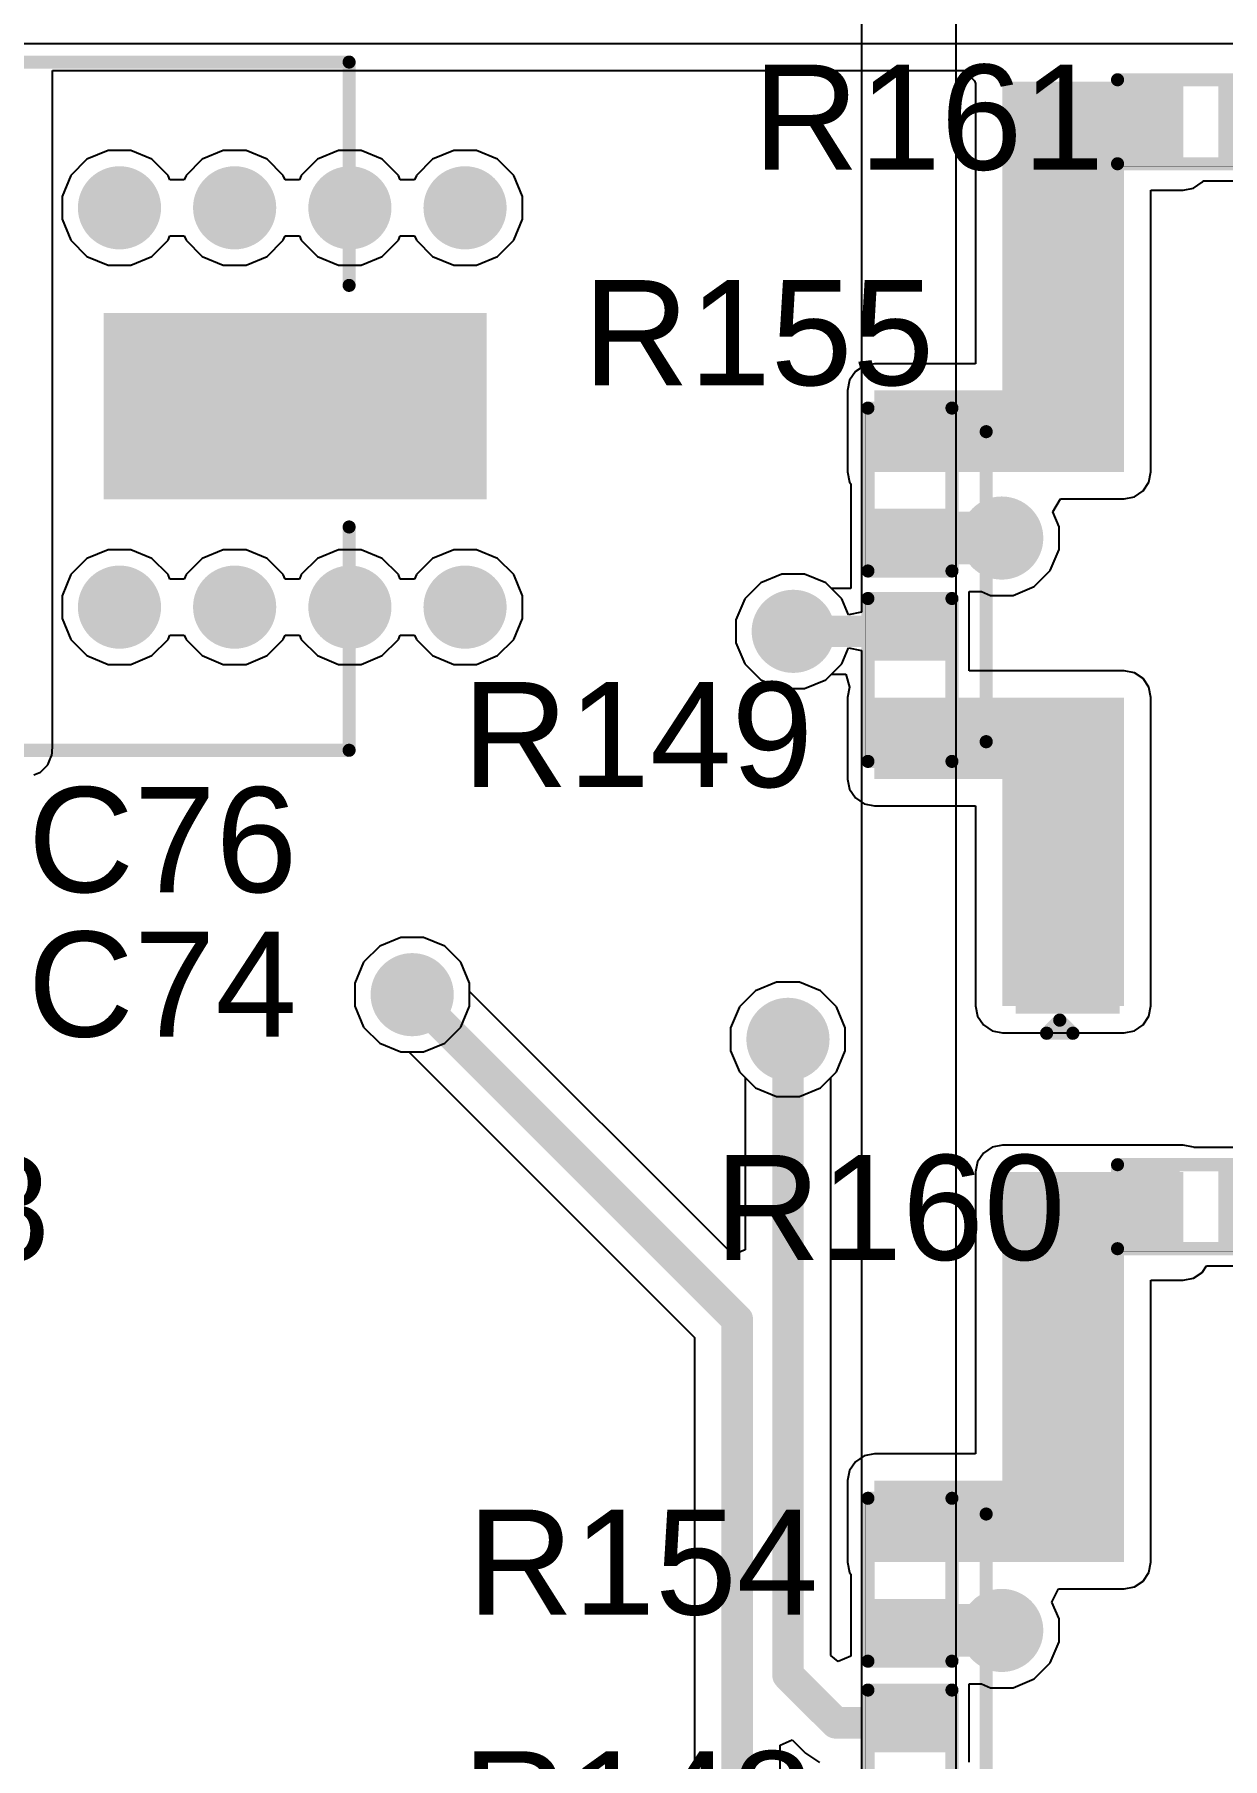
# Model space of a CAD drawing. Header units: millimetres. Extents: x 0 to 5423, y 0 to 5425.
# Drawn here: x 135.11 to 146.59, y 25.46 to 42.13 of the extents above; entities that cross this region are included whole.
import ezdxf

# ---------------------------------------------------------------- set-up
doc = ezdxf.new("R2010")
doc.units = ezdxf.units.MM
for name, color, linetype in [('BottomLayer', 5, 'Continuous'), ('BottomSolder', 6, 'Continuous'), ('TopLayer', 1, 'Continuous'), ('TopOverlay', 2, 'Continuous'), ('TopPaste', 8, 'Continuous'), ('TopSolder', 216, 'Continuous'), ('ViaHoleLayer', 16, 'Continuous')]:
    doc.layers.add(name, color=color, linetype=linetype)
doc.styles.add('Arial', font='', dxfattribs={"height": 0.2})
doc.styles.get('Arial').set_extended_font_data('Arial')

# ---------------------------------------------------------------- blocks, each defined once
blk = doc.blocks.new('SOP_4_2_54_98')
at = {"layer": 'TopLayer'}
for points in [[(-3.85, 1.67), (-2.4, 1.67), (-2.4, 0.87), (-3.85, 0.87)], [(2.4, 1.67), (3.85, 1.67), (3.85, 0.87), (2.4, 0.87)], [(-3.85, -0.87), (-2.4, -0.87), (-2.4, -1.67), (-3.85, -1.67)], [(2.4, -0.87), (3.85, -0.87), (3.85, -1.67), (2.4, -1.67)]]:
    blk.add_hatch(color=1, dxfattribs=at).paths.add_polyline_path(points)
at = {"layer": 'TopPaste'}
for points in [[(-3.85, 1.67), (-2.4, 1.67), (-2.4, 0.87), (-3.85, 0.87)], [(2.4, 1.67), (3.85, 1.67), (3.85, 0.87), (2.4, 0.87)], [(-3.85, -0.87), (-2.4, -0.87), (-2.4, -1.67), (-3.85, -1.67)], [(2.4, -0.87), (3.85, -0.87), (3.85, -1.67), (2.4, -1.67)]]:
    blk.add_hatch(color=8, dxfattribs=at).paths.add_polyline_path(points)
at = {"layer": 'TopSolder'}
for points in [[(-3.952, 1.772), (-2.298, 1.772), (-2.298, 0.768), (-3.952, 0.768)], [(2.298, 1.772), (3.952, 1.772), (3.952, 0.768), (2.298, 0.768)], [(-3.952, -0.768), (-2.298, -0.768), (-2.298, -1.772), (-3.952, -1.772)], [(2.298, -0.768), (3.952, -0.768), (3.952, -1.772), (2.298, -1.772)]]:
    blk.add_hatch(color=216, dxfattribs=at).paths.add_polyline_path(points)
at = {"layer": 'TopOverlay', "const_width": 0.127}
for points in [[(-1.321, 2.057), (1.676, 2.057)], [(-4.14, 1.473), (-4.14, 1.219)], [(-4.14, 1.473), (-4.013, 1.346)], [(-4.013, 1.346), (-4.14, 1.219)], [(-1.321, -2.057), (1.676, -2.057)]]:
    blk.add_lwpolyline(points, dxfattribs=at)
at = {"layer": 'TopOverlay', "const_width": 0.0635}
for points in [[(-1.353, 2.057, 1), (-1.289, 2.057, 1)], [(1.645, 2.057, 1), (1.708, 2.057, 1)], [(-4.172, 1.473, 1), (-4.108, 1.473, 1)], [(-4.172, 1.473, 1), (-4.108, 1.473, 1)], [(-4.045, 1.346, 1), (-3.981, 1.346, 1)], [(-4.045, 1.346, 1), (-3.981, 1.346, 1)], [(-4.172, 1.219, 1), (-4.108, 1.219, 1)], [(-4.172, 1.219, 1), (-4.108, 1.219, 1)], [(-1.353, -2.057, 1), (-1.289, -2.057, 1)], [(1.645, -2.057, 1), (1.708, -2.057, 1)]]:
    blk.add_lwpolyline(points, format="xyb", close=True, dxfattribs=at)
blk = doc.blocks.new('SOP_4_2_54_99')
at = {"layer": 'TopLayer'}
for points in [[(-3.85, 1.67), (-2.4, 1.67), (-2.4, 0.87), (-3.85, 0.87)], [(2.4, 1.67), (3.85, 1.67), (3.85, 0.87), (2.4, 0.87)], [(-3.85, -0.87), (-2.4, -0.87), (-2.4, -1.67), (-3.85, -1.67)], [(2.4, -0.87), (3.85, -0.87), (3.85, -1.67), (2.4, -1.67)]]:
    blk.add_hatch(color=1, dxfattribs=at).paths.add_polyline_path(points)
at = {"layer": 'TopPaste'}
for points in [[(-3.85, 1.67), (-2.4, 1.67), (-2.4, 0.87), (-3.85, 0.87)], [(2.4, 1.67), (3.85, 1.67), (3.85, 0.87), (2.4, 0.87)], [(-3.85, -0.87), (-2.4, -0.87), (-2.4, -1.67), (-3.85, -1.67)], [(2.4, -0.87), (3.85, -0.87), (3.85, -1.67), (2.4, -1.67)]]:
    blk.add_hatch(color=8, dxfattribs=at).paths.add_polyline_path(points)
at = {"layer": 'TopSolder'}
for points in [[(-3.952, 1.772), (-2.298, 1.772), (-2.298, 0.768), (-3.952, 0.768)], [(2.298, 1.772), (3.952, 1.772), (3.952, 0.768), (2.298, 0.768)], [(-3.952, -0.768), (-2.298, -0.768), (-2.298, -1.772), (-3.952, -1.772)], [(2.298, -0.768), (3.952, -0.768), (3.952, -1.772), (2.298, -1.772)]]:
    blk.add_hatch(color=216, dxfattribs=at).paths.add_polyline_path(points)
at = {"layer": 'TopOverlay', "const_width": 0.127}
for points in [[(-1.321, 2.057), (1.676, 2.057)], [(-4.14, 1.473), (-4.14, 1.219)], [(-4.14, 1.473), (-4.013, 1.346)], [(-4.013, 1.346), (-4.14, 1.219)], [(-1.321, -2.057), (1.676, -2.057)]]:
    blk.add_lwpolyline(points, dxfattribs=at)
at = {"layer": 'TopOverlay', "const_width": 0.0635}
for points in [[(-1.353, 2.057, 1), (-1.289, 2.057, 1)], [(1.645, 2.057, 1), (1.708, 2.057, 1)], [(-4.172, 1.473, 1), (-4.108, 1.473, 1)], [(-4.172, 1.473, 1), (-4.108, 1.473, 1)], [(-4.045, 1.346, 1), (-3.981, 1.346, 1)], [(-4.045, 1.346, 1), (-3.981, 1.346, 1)], [(-4.172, 1.219, 1), (-4.108, 1.219, 1)], [(-4.172, 1.219, 1), (-4.108, 1.219, 1)], [(-1.353, -2.057, 1), (-1.289, -2.057, 1)], [(1.645, -2.057, 1), (1.708, -2.057, 1)]]:
    blk.add_lwpolyline(points, format="xyb", close=True, dxfattribs=at)
blk = doc.blocks.new('R___0402_143')
at = {"layer": 'TopLayer'}
for points in [[(-0.699, -0.318), (-0.699, 0.318), (-0.241, 0.318), (-0.241, -0.318)], [(0.241, -0.318), (0.241, 0.318), (0.699, 0.318), (0.699, -0.318)]]:
    blk.add_hatch(color=1, dxfattribs=at).paths.add_polyline_path(points)
at = {"layer": 'TopPaste'}
for points in [[(-0.699, -0.318), (-0.699, 0.318), (-0.241, 0.318), (-0.241, -0.318)], [(0.241, -0.318), (0.241, 0.318), (0.699, 0.318), (0.699, -0.318)]]:
    blk.add_hatch(color=8, dxfattribs=at).paths.add_polyline_path(points)
at = {"layer": 'TopSolder'}
for points in [[(-0.754, -0.373), (-0.754, 0.373), (-0.186, 0.373), (-0.186, -0.373)], [(0.186, -0.373), (0.186, 0.373), (0.754, 0.373), (0.754, -0.373)]]:
    blk.add_hatch(color=216, dxfattribs=at).paths.add_polyline_path(points)
at = {"layer": 'TopOverlay'}
for points, const_width in [([(-0.787, -0.406), (-0.787, 0.406)], 0.127), ([(-0.787, 0.406), (0.787, 0.406)], 0.127), ([(0.787, -0.406), (0.787, 0.406)], 0.127), ([(-0.787, -0.406), (0.787, -0.406)], 0.127), ([(-0.813, -0.432), (0.813, -0.432)], 0.00323)]:
    blk.add_lwpolyline(points, dxfattribs=dict(at, const_width=const_width))
for points, const_width in [([(-0.819, 0.406, 1), (-0.756, 0.406, 1)], 0.0635), ([(-0.819, 0.406, 1), (-0.756, 0.406, 1)], 0.0635), ([(0.756, 0.406, 1), (0.819, 0.406, 1)], 0.0635), ([(0.756, 0.406, 1), (0.819, 0.406, 1)], 0.0635), ([(-0.819, -0.406, 1), (-0.756, -0.406, 1)], 0.0635), ([(-0.819, -0.406, 1), (-0.756, -0.406, 1)], 0.0635), ([(-0.814, -0.432, 1), (-0.812, -0.432, 1)], 0.00161), ([(0.756, -0.406, 1), (0.819, -0.406, 1)], 0.0635), ([(0.756, -0.406, 1), (0.819, -0.406, 1)], 0.0635), ([(0.812, -0.432, 1), (0.814, -0.432, 1)], 0.00161)]:
    blk.add_lwpolyline(points, format="xyb", close=True, dxfattribs=dict(at, const_width=const_width))
blk = doc.blocks.new('R___0402_144')
at = {"layer": 'TopLayer'}
for points in [[(-0.699, -0.318), (-0.699, 0.318), (-0.241, 0.318), (-0.241, -0.318)], [(0.241, -0.318), (0.241, 0.318), (0.699, 0.318), (0.699, -0.318)]]:
    blk.add_hatch(color=1, dxfattribs=at).paths.add_polyline_path(points)
at = {"layer": 'TopPaste'}
for points in [[(-0.699, -0.318), (-0.699, 0.318), (-0.241, 0.318), (-0.241, -0.318)], [(0.241, -0.318), (0.241, 0.318), (0.699, 0.318), (0.699, -0.318)]]:
    blk.add_hatch(color=8, dxfattribs=at).paths.add_polyline_path(points)
at = {"layer": 'TopSolder'}
for points in [[(-0.754, -0.373), (-0.754, 0.373), (-0.186, 0.373), (-0.186, -0.373)], [(0.186, -0.373), (0.186, 0.373), (0.754, 0.373), (0.754, -0.373)]]:
    blk.add_hatch(color=216, dxfattribs=at).paths.add_polyline_path(points)
at = {"layer": 'TopOverlay'}
for points, const_width in [([(-0.787, -0.406), (-0.787, 0.406)], 0.127), ([(-0.787, 0.406), (0.787, 0.406)], 0.127), ([(0.787, -0.406), (0.787, 0.406)], 0.127), ([(-0.787, -0.406), (0.787, -0.406)], 0.127), ([(-0.813, -0.432), (0.813, -0.432)], 0.00323)]:
    blk.add_lwpolyline(points, dxfattribs=dict(at, const_width=const_width))
for points, const_width in [([(-0.819, 0.406, 1), (-0.756, 0.406, 1)], 0.0635), ([(-0.819, 0.406, 1), (-0.756, 0.406, 1)], 0.0635), ([(0.756, 0.406, 1), (0.819, 0.406, 1)], 0.0635), ([(0.756, 0.406, 1), (0.819, 0.406, 1)], 0.0635), ([(-0.819, -0.406, 1), (-0.756, -0.406, 1)], 0.0635), ([(-0.819, -0.406, 1), (-0.756, -0.406, 1)], 0.0635), ([(-0.814, -0.432, 1), (-0.812, -0.432, 1)], 0.00161), ([(0.756, -0.406, 1), (0.819, -0.406, 1)], 0.0635), ([(0.756, -0.406, 1), (0.819, -0.406, 1)], 0.0635), ([(0.812, -0.432, 1), (0.814, -0.432, 1)], 0.00161)]:
    blk.add_lwpolyline(points, format="xyb", close=True, dxfattribs=dict(at, const_width=const_width))
blk = doc.blocks.new('R___0402_149')
at = {"layer": 'TopLayer'}
for points in [[(-0.699, -0.318), (-0.699, 0.317), (-0.241, 0.317), (-0.241, -0.318)], [(0.241, -0.318), (0.241, 0.317), (0.699, 0.317), (0.699, -0.318)]]:
    blk.add_hatch(color=1, dxfattribs=at).paths.add_polyline_path(points)
at = {"layer": 'TopPaste'}
for points in [[(-0.699, -0.318), (-0.699, 0.317), (-0.241, 0.317), (-0.241, -0.318)], [(0.241, -0.318), (0.241, 0.317), (0.699, 0.317), (0.699, -0.318)]]:
    blk.add_hatch(color=8, dxfattribs=at).paths.add_polyline_path(points)
at = {"layer": 'TopSolder'}
for points in [[(-0.754, -0.373), (-0.754, 0.373), (-0.186, 0.373), (-0.186, -0.373)], [(0.186, -0.373), (0.186, 0.373), (0.754, 0.373), (0.754, -0.373)]]:
    blk.add_hatch(color=216, dxfattribs=at).paths.add_polyline_path(points)
at = {"layer": 'TopOverlay'}
for points, const_width in [([(-0.787, -0.406), (-0.787, 0.406)], 0.127), ([(0.787, 0.406), (-0.787, 0.406)], 0.127), ([(0.787, -0.406), (0.787, 0.406)], 0.127), ([(0.787, -0.406), (-0.787, -0.406)], 0.127), ([(0.813, -0.432), (-0.813, -0.432)], 0.00323)]:
    blk.add_lwpolyline(points, dxfattribs=dict(at, const_width=const_width))
for points, const_width in [([(-0.819, 0.406, 1), (-0.756, 0.406, 1)], 0.0635), ([(-0.819, 0.406, 1), (-0.756, 0.406, 1)], 0.0635), ([(0.756, 0.406, 1), (0.819, 0.406, 1)], 0.0635), ([(0.756, 0.406, 1), (0.819, 0.406, 1)], 0.0635), ([(-0.819, -0.406, 1), (-0.756, -0.406, 1)], 0.0635), ([(-0.819, -0.406, 1), (-0.756, -0.406, 1)], 0.0635), ([(-0.814, -0.432, 1), (-0.812, -0.432, 1)], 0.00161), ([(0.756, -0.406, 1), (0.819, -0.406, 1)], 0.0635), ([(0.756, -0.406, 1), (0.819, -0.406, 1)], 0.0635), ([(0.812, -0.432, 1), (0.814, -0.432, 1)], 0.00161)]:
    blk.add_lwpolyline(points, format="xyb", close=True, dxfattribs=dict(at, const_width=const_width))
blk = doc.blocks.new('R___0402_150')
at = {"layer": 'TopLayer'}
for points in [[(-0.699, -0.318), (-0.699, 0.317), (-0.241, 0.317), (-0.241, -0.318)], [(0.241, -0.318), (0.241, 0.317), (0.699, 0.317), (0.699, -0.318)]]:
    blk.add_hatch(color=1, dxfattribs=at).paths.add_polyline_path(points)
at = {"layer": 'TopPaste'}
for points in [[(-0.699, -0.318), (-0.699, 0.317), (-0.241, 0.317), (-0.241, -0.318)], [(0.241, -0.318), (0.241, 0.317), (0.699, 0.317), (0.699, -0.318)]]:
    blk.add_hatch(color=8, dxfattribs=at).paths.add_polyline_path(points)
at = {"layer": 'TopSolder'}
for points in [[(-0.754, -0.373), (-0.754, 0.373), (-0.186, 0.373), (-0.186, -0.373)], [(0.186, -0.373), (0.186, 0.373), (0.754, 0.373), (0.754, -0.373)]]:
    blk.add_hatch(color=216, dxfattribs=at).paths.add_polyline_path(points)
at = {"layer": 'TopOverlay'}
for points, const_width in [([(-0.787, -0.406), (-0.787, 0.406)], 0.127), ([(0.787, 0.406), (-0.787, 0.406)], 0.127), ([(0.787, -0.406), (0.787, 0.406)], 0.127), ([(0.787, -0.406), (-0.787, -0.406)], 0.127), ([(0.813, -0.432), (-0.813, -0.432)], 0.00323)]:
    blk.add_lwpolyline(points, dxfattribs=dict(at, const_width=const_width))
for points, const_width in [([(-0.819, 0.406, 1), (-0.756, 0.406, 1)], 0.0635), ([(-0.819, 0.406, 1), (-0.756, 0.406, 1)], 0.0635), ([(0.756, 0.406, 1), (0.819, 0.406, 1)], 0.0635), ([(0.756, 0.406, 1), (0.819, 0.406, 1)], 0.0635), ([(-0.819, -0.406, 1), (-0.756, -0.406, 1)], 0.0635), ([(-0.819, -0.406, 1), (-0.756, -0.406, 1)], 0.0635), ([(-0.814, -0.432, 1), (-0.812, -0.432, 1)], 0.00161), ([(0.756, -0.406, 1), (0.819, -0.406, 1)], 0.0635), ([(0.756, -0.406, 1), (0.819, -0.406, 1)], 0.0635), ([(0.812, -0.432, 1), (0.814, -0.432, 1)], 0.00161)]:
    blk.add_lwpolyline(points, format="xyb", close=True, dxfattribs=dict(at, const_width=const_width))
blk = doc.blocks.new('R___0402_155')
at = {"layer": 'TopLayer'}
for points in [[(-0.699, -0.318), (-0.699, 0.317), (-0.241, 0.317), (-0.241, -0.318)], [(0.241, -0.318), (0.241, 0.317), (0.699, 0.317), (0.699, -0.318)]]:
    blk.add_hatch(color=1, dxfattribs=at).paths.add_polyline_path(points)
at = {"layer": 'TopPaste'}
for points in [[(-0.699, -0.318), (-0.699, 0.317), (-0.241, 0.317), (-0.241, -0.318)], [(0.241, -0.318), (0.241, 0.317), (0.699, 0.317), (0.699, -0.318)]]:
    blk.add_hatch(color=8, dxfattribs=at).paths.add_polyline_path(points)
at = {"layer": 'TopSolder'}
for points in [[(-0.754, -0.373), (-0.754, 0.373), (-0.186, 0.373), (-0.186, -0.373)], [(0.186, -0.373), (0.186, 0.373), (0.754, 0.373), (0.754, -0.373)]]:
    blk.add_hatch(color=216, dxfattribs=at).paths.add_polyline_path(points)
at = {"layer": 'TopOverlay'}
for points, const_width in [([(-0.787, -0.406), (-0.787, 0.406)], 0.127), ([(0.787, 0.406), (-0.787, 0.406)], 0.127), ([(0.787, -0.406), (0.787, 0.406)], 0.127), ([(0.787, -0.406), (-0.787, -0.406)], 0.127), ([(0.813, -0.432), (-0.813, -0.432)], 0.00323)]:
    blk.add_lwpolyline(points, dxfattribs=dict(at, const_width=const_width))
for points, const_width in [([(-0.819, 0.406, 1), (-0.756, 0.406, 1)], 0.0635), ([(-0.819, 0.406, 1), (-0.756, 0.406, 1)], 0.0635), ([(0.756, 0.406, 1), (0.819, 0.406, 1)], 0.0635), ([(0.756, 0.406, 1), (0.819, 0.406, 1)], 0.0635), ([(-0.819, -0.406, 1), (-0.756, -0.406, 1)], 0.0635), ([(-0.819, -0.406, 1), (-0.756, -0.406, 1)], 0.0635), ([(-0.814, -0.432, 1), (-0.812, -0.432, 1)], 0.00161), ([(0.756, -0.406, 1), (0.819, -0.406, 1)], 0.0635), ([(0.756, -0.406, 1), (0.819, -0.406, 1)], 0.0635), ([(0.812, -0.432, 1), (0.814, -0.432, 1)], 0.00161)]:
    blk.add_lwpolyline(points, format="xyb", close=True, dxfattribs=dict(at, const_width=const_width))
blk = doc.blocks.new('R___0402_156')
at = {"layer": 'TopLayer'}
for points in [[(-0.699, -0.318), (-0.699, 0.317), (-0.241, 0.317), (-0.241, -0.318)], [(0.241, -0.318), (0.241, 0.317), (0.699, 0.317), (0.699, -0.318)]]:
    blk.add_hatch(color=1, dxfattribs=at).paths.add_polyline_path(points)
at = {"layer": 'TopPaste'}
for points in [[(-0.699, -0.318), (-0.699, 0.317), (-0.241, 0.317), (-0.241, -0.318)], [(0.241, -0.318), (0.241, 0.317), (0.699, 0.317), (0.699, -0.318)]]:
    blk.add_hatch(color=8, dxfattribs=at).paths.add_polyline_path(points)
at = {"layer": 'TopSolder'}
for points in [[(-0.754, -0.373), (-0.754, 0.373), (-0.186, 0.373), (-0.186, -0.373)], [(0.186, -0.373), (0.186, 0.373), (0.754, 0.373), (0.754, -0.373)]]:
    blk.add_hatch(color=216, dxfattribs=at).paths.add_polyline_path(points)
at = {"layer": 'TopOverlay'}
for points, const_width in [([(-0.787, -0.406), (-0.787, 0.406)], 0.127), ([(0.787, 0.406), (-0.787, 0.406)], 0.127), ([(0.787, -0.406), (0.787, 0.406)], 0.127), ([(0.787, -0.406), (-0.787, -0.406)], 0.127), ([(0.813, -0.432), (-0.813, -0.432)], 0.00323)]:
    blk.add_lwpolyline(points, dxfattribs=dict(at, const_width=const_width))
for points, const_width in [([(-0.819, 0.406, 1), (-0.756, 0.406, 1)], 0.0635), ([(-0.819, 0.406, 1), (-0.756, 0.406, 1)], 0.0635), ([(0.756, 0.406, 1), (0.819, 0.406, 1)], 0.0635), ([(0.756, 0.406, 1), (0.819, 0.406, 1)], 0.0635), ([(-0.819, -0.406, 1), (-0.756, -0.406, 1)], 0.0635), ([(-0.819, -0.406, 1), (-0.756, -0.406, 1)], 0.0635), ([(-0.814, -0.432, 1), (-0.812, -0.432, 1)], 0.00161), ([(0.756, -0.406, 1), (0.819, -0.406, 1)], 0.0635), ([(0.756, -0.406, 1), (0.819, -0.406, 1)], 0.0635), ([(0.812, -0.432, 1), (0.814, -0.432, 1)], 0.00161)]:
    blk.add_lwpolyline(points, format="xyb", close=True, dxfattribs=dict(at, const_width=const_width))
blk = doc.blocks.new('RVT1H101M0607_354')
at = {"layer": 'TopLayer'}
for points in [[(-4.55, 0.8), (-1.05, 0.8), (-1.05, -0.8), (-4.55, -0.8)], [(1.05, 0.8), (4.55, 0.8), (4.55, -0.8), (1.05, -0.8)]]:
    blk.add_hatch(color=1, dxfattribs=at).paths.add_polyline_path(points)
at = {"layer": 'TopPaste'}
for points in [[(-4.55, 0.8), (-1.05, 0.8), (-1.05, -0.8), (-4.55, -0.8)], [(1.05, 0.8), (4.55, 0.8), (4.55, -0.8), (1.05, -0.8)]]:
    blk.add_hatch(color=8, dxfattribs=at).paths.add_polyline_path(points)
at = {"layer": 'TopSolder'}
for points in [[(-4.652, 0.902), (-0.948, 0.902), (-0.948, -0.902), (-4.652, -0.902)], [(0.948, 0.902), (4.652, 0.902), (4.652, -0.902), (0.948, -0.902)]]:
    blk.add_hatch(color=216, dxfattribs=at).paths.add_polyline_path(points)
at = {"layer": 'TopOverlay', "const_width": 0.127}
for points in [[(-3.333, 1.829), (-1.835, 3.327)], [(-1.835, 3.327), (3.321, 3.327)], [(3.321, 1.168), (3.321, 3.327)], [(-3.333, 1.321), (-3.333, 1.829)], [(-3.918, 1.016), (-3.918, 1.727)], [(-4.273, 1.372), (-3.562, 1.372)], [(3.321, -3.327), (3.321, -1.168)], [(-3.333, -1.829), (-3.333, -1.321)], [(-3.333, -1.829), (-1.835, -3.327)], [(-1.835, -3.327), (3.321, -3.327)]]:
    blk.add_lwpolyline(points, dxfattribs=at)
at = {"layer": 'TopOverlay', "const_width": 0.0635}
for points in [[(-1.867, 3.327, 1), (-1.803, 3.327, 1)], [(-1.867, 3.327, 1), (-1.803, 3.327, 1)], [(3.29, 3.327, 1), (3.353, 3.327, 1)], [(3.29, 3.327, 1), (3.353, 3.327, 1)], [(-3.365, 1.829, 1), (-3.302, 1.829, 1)], [(-3.365, 1.829, 1), (-3.302, 1.829, 1)], [(-3.949, 1.727, 1), (-3.886, 1.727, 1)], [(-4.305, 1.372, 1), (-4.241, 1.372, 1)], [(-3.594, 1.372, 1), (-3.53, 1.372, 1)], [(-3.365, 1.321, 1), (-3.302, 1.321, 1)], [(3.29, 1.168, 1), (3.353, 1.168, 1)], [(-3.949, 1.016, 1), (-3.886, 1.016, 1)], [(3.29, -1.168, 1), (3.353, -1.168, 1)], [(-3.365, -1.321, 1), (-3.302, -1.321, 1)], [(-3.365, -1.829, 1), (-3.302, -1.829, 1)], [(-3.365, -1.829, 1), (-3.302, -1.829, 1)], [(-1.867, -3.327, 1), (-1.803, -3.327, 1)], [(-1.867, -3.327, 1), (-1.803, -3.327, 1)], [(3.29, -3.327, 1), (3.353, -3.327, 1)], [(3.29, -3.327, 1), (3.353, -3.327, 1)]]:
    blk.add_lwpolyline(points, format="xyb", close=True, dxfattribs=at)

msp = doc.modelspace()

# ---------------------------------------------------------------- hatches: boundary and pattern name
at = {"layer": 'BottomLayer'}
h = msp.add_hatch(color=5, dxfattribs=at)
edge = h.paths.add_edge_path()
edge.add_arc((135.931, 40.45), 0.3, 0, 360)
h = msp.add_hatch(color=5, dxfattribs=at)
edge = h.paths.add_edge_path()
edge.add_arc((137.044, 40.45), 0.3, 0, 360)
h = msp.add_hatch(color=5, dxfattribs=at)
edge = h.paths.add_edge_path()
edge.add_arc((138.158, 40.45), 0.3, 0, 360)
h = msp.add_hatch(color=5, dxfattribs=at)
edge = h.paths.add_edge_path()
edge.add_arc((139.271, 40.45), 0.3, 0, 360)
h = msp.add_hatch(color=5, dxfattribs=at)
edge = h.paths.add_edge_path()
edge.add_arc((144.458, 37.257), 0.3, 0, 360)
h = msp.add_hatch(color=5, dxfattribs=at)
edge = h.paths.add_edge_path()
edge.add_arc((135.931, 36.589), 0.3, 0, 360)
h = msp.add_hatch(color=5, dxfattribs=at)
edge = h.paths.add_edge_path()
edge.add_arc((137.044, 36.589), 0.3, 0, 360)
h = msp.add_hatch(color=5, dxfattribs=at)
edge = h.paths.add_edge_path()
edge.add_arc((138.158, 36.589), 0.3, 0, 360)
h = msp.add_hatch(color=5, dxfattribs=at)
edge = h.paths.add_edge_path()
edge.add_arc((139.271, 36.589), 0.3, 0, 360)
h = msp.add_hatch(color=5, dxfattribs=at)
edge = h.paths.add_edge_path()
edge.add_arc((142.443, 36.355), 0.3, 0, 360)
h = msp.add_hatch(color=5, dxfattribs=at)
edge = h.paths.add_edge_path()
edge.add_arc((138.76, 32.842), 0.3, 0, 360)
h = msp.add_hatch(color=5, dxfattribs=at)
edge = h.paths.add_edge_path()
edge.add_arc((142.392, 32.41), 0.3, 0, 360)
h = msp.add_hatch(color=5, dxfattribs=at)
edge = h.paths.add_edge_path()
edge.add_arc((144.458, 26.695), 0.3, 0, 360)
at = {"layer": 'BottomSolder'}
h = msp.add_hatch(color=6, dxfattribs=at)
edge = h.paths.add_edge_path()
edge.add_arc((135.931, 40.45), 0.402, 0, 360)
h = msp.add_hatch(color=6, dxfattribs=at)
edge = h.paths.add_edge_path()
edge.add_arc((137.044, 40.45), 0.402, 0, 360)
h = msp.add_hatch(color=6, dxfattribs=at)
edge = h.paths.add_edge_path()
edge.add_arc((138.158, 40.45), 0.402, 0, 360)
h = msp.add_hatch(color=6, dxfattribs=at)
edge = h.paths.add_edge_path()
edge.add_arc((139.271, 40.45), 0.402, 0, 360)
h = msp.add_hatch(color=6, dxfattribs=at)
edge = h.paths.add_edge_path()
edge.add_arc((144.458, 37.257), 0.402, 0, 360)
h = msp.add_hatch(color=6, dxfattribs=at)
edge = h.paths.add_edge_path()
edge.add_arc((135.931, 36.589), 0.402, 0, 360)
h = msp.add_hatch(color=6, dxfattribs=at)
edge = h.paths.add_edge_path()
edge.add_arc((137.044, 36.589), 0.402, 0, 360)
h = msp.add_hatch(color=6, dxfattribs=at)
edge = h.paths.add_edge_path()
edge.add_arc((138.158, 36.589), 0.402, 0, 360)
h = msp.add_hatch(color=6, dxfattribs=at)
edge = h.paths.add_edge_path()
edge.add_arc((139.271, 36.589), 0.402, 0, 360)
h = msp.add_hatch(color=6, dxfattribs=at)
edge = h.paths.add_edge_path()
edge.add_arc((142.443, 36.355), 0.402, 0, 360)
h = msp.add_hatch(color=6, dxfattribs=at)
edge = h.paths.add_edge_path()
edge.add_arc((138.76, 32.842), 0.402, 0, 360)
h = msp.add_hatch(color=6, dxfattribs=at)
edge = h.paths.add_edge_path()
edge.add_arc((142.392, 32.41), 0.402, 0, 360)
h = msp.add_hatch(color=6, dxfattribs=at)
edge = h.paths.add_edge_path()
edge.add_arc((144.458, 26.695), 0.402, 0, 360)
at = {"layer": 'TopLayer'}
for points in [[(144.464, 41.669), (144.464, 37.896), (145.641, 37.896), (145.641, 41.669)], [(144.464, 40.88), (146.212, 40.88), (146.212, 41.669), (144.464, 41.669)], [(145.61, 38.684), (143.228, 38.684), (143.228, 37.896), (145.61, 37.896)], [(145.61, 35.715), (143.228, 35.715), (143.228, 34.927), (145.61, 34.927)], [(145.641, 32.733), (145.641, 35.715), (144.464, 35.715), (144.464, 32.733)], [(144.464, 31.128), (144.464, 27.355), (145.641, 27.355), (145.641, 31.128)], [(144.464, 30.339), (146.212, 30.339), (146.212, 31.128), (144.464, 31.128)], [(145.61, 28.143), (143.228, 28.143), (143.228, 27.355), (145.61, 27.355)]]:
    msp.add_hatch(color=1, dxfattribs=at).paths.add_polyline_path(points)
h = msp.add_hatch(color=1, dxfattribs=at)
edge = h.paths.add_edge_path()
edge.add_arc((135.931, 40.45), 0.3, 0, 360)
h = msp.add_hatch(color=1, dxfattribs=at)
edge = h.paths.add_edge_path()
edge.add_arc((137.044, 40.45), 0.3, 0, 360)
h = msp.add_hatch(color=1, dxfattribs=at)
edge = h.paths.add_edge_path()
edge.add_arc((138.158, 40.45), 0.3, 0, 360)
h = msp.add_hatch(color=1, dxfattribs=at)
edge = h.paths.add_edge_path()
edge.add_arc((139.271, 40.45), 0.3, 0, 360)
h = msp.add_hatch(color=1, dxfattribs=at)
edge = h.paths.add_edge_path()
edge.add_arc((144.458, 37.257), 0.3, 0, 360)
h = msp.add_hatch(color=1, dxfattribs=at)
edge = h.paths.add_edge_path()
edge.add_arc((135.931, 36.589), 0.3, 0, 360)
h = msp.add_hatch(color=1, dxfattribs=at)
edge = h.paths.add_edge_path()
edge.add_arc((137.044, 36.589), 0.3, 0, 360)
h = msp.add_hatch(color=1, dxfattribs=at)
edge = h.paths.add_edge_path()
edge.add_arc((138.158, 36.589), 0.3, 0, 360)
h = msp.add_hatch(color=1, dxfattribs=at)
edge = h.paths.add_edge_path()
edge.add_arc((139.271, 36.589), 0.3, 0, 360)
h = msp.add_hatch(color=1, dxfattribs=at)
edge = h.paths.add_edge_path()
edge.add_arc((142.443, 36.355), 0.3, 0, 360)
h = msp.add_hatch(color=1, dxfattribs=at)
edge = h.paths.add_edge_path()
edge.add_arc((138.76, 32.842), 0.3, 0, 360)
h = msp.add_hatch(color=1, dxfattribs=at)
edge = h.paths.add_edge_path()
edge.add_arc((142.392, 32.41), 0.3, 0, 360)
h = msp.add_hatch(color=1, dxfattribs=at)
edge = h.paths.add_edge_path()
edge.add_arc((144.458, 26.695), 0.3, 0, 360)
at = {"layer": 'TopSolder'}
h = msp.add_hatch(color=216, dxfattribs=at)
edge = h.paths.add_edge_path()
edge.add_arc((135.931, 40.45), 0.402, 0, 360)
h = msp.add_hatch(color=216, dxfattribs=at)
edge = h.paths.add_edge_path()
edge.add_arc((137.044, 40.45), 0.402, 0, 360)
h = msp.add_hatch(color=216, dxfattribs=at)
edge = h.paths.add_edge_path()
edge.add_arc((138.158, 40.45), 0.402, 0, 360)
h = msp.add_hatch(color=216, dxfattribs=at)
edge = h.paths.add_edge_path()
edge.add_arc((139.271, 40.45), 0.402, 0, 360)
h = msp.add_hatch(color=216, dxfattribs=at)
edge = h.paths.add_edge_path()
edge.add_arc((144.458, 37.257), 0.402, 0, 360)
h = msp.add_hatch(color=216, dxfattribs=at)
edge = h.paths.add_edge_path()
edge.add_arc((135.931, 36.589), 0.402, 0, 360)
h = msp.add_hatch(color=216, dxfattribs=at)
edge = h.paths.add_edge_path()
edge.add_arc((137.044, 36.589), 0.402, 0, 360)
h = msp.add_hatch(color=216, dxfattribs=at)
edge = h.paths.add_edge_path()
edge.add_arc((138.158, 36.589), 0.402, 0, 360)
h = msp.add_hatch(color=216, dxfattribs=at)
edge = h.paths.add_edge_path()
edge.add_arc((139.271, 36.589), 0.402, 0, 360)
h = msp.add_hatch(color=216, dxfattribs=at)
edge = h.paths.add_edge_path()
edge.add_arc((142.443, 36.355), 0.402, 0, 360)
h = msp.add_hatch(color=216, dxfattribs=at)
edge = h.paths.add_edge_path()
edge.add_arc((138.76, 32.842), 0.402, 0, 360)
h = msp.add_hatch(color=216, dxfattribs=at)
edge = h.paths.add_edge_path()
edge.add_arc((142.392, 32.41), 0.402, 0, 360)
h = msp.add_hatch(color=216, dxfattribs=at)
edge = h.paths.add_edge_path()
edge.add_arc((144.458, 26.695), 0.402, 0, 360)
at = {"layer": 'ViaHoleLayer'}
h = msp.add_hatch(color=16, dxfattribs=at)
edge = h.paths.add_edge_path()
edge.add_arc((135.931, 40.45), 0.15, 0, 360)
h = msp.add_hatch(color=16, dxfattribs=at)
edge = h.paths.add_edge_path()
edge.add_arc((137.044, 40.45), 0.15, 0, 360)
h = msp.add_hatch(color=16, dxfattribs=at)
edge = h.paths.add_edge_path()
edge.add_arc((138.158, 40.45), 0.15, 0, 360)
h = msp.add_hatch(color=16, dxfattribs=at)
edge = h.paths.add_edge_path()
edge.add_arc((139.271, 40.45), 0.15, 0, 360)
h = msp.add_hatch(color=16, dxfattribs=at)
edge = h.paths.add_edge_path()
edge.add_arc((144.458, 37.257), 0.15, 0, 360)
h = msp.add_hatch(color=16, dxfattribs=at)
edge = h.paths.add_edge_path()
edge.add_arc((135.931, 36.589), 0.15, 0, 360)
h = msp.add_hatch(color=16, dxfattribs=at)
edge = h.paths.add_edge_path()
edge.add_arc((137.044, 36.589), 0.15, 0, 360)
h = msp.add_hatch(color=16, dxfattribs=at)
edge = h.paths.add_edge_path()
edge.add_arc((138.158, 36.589), 0.15, 0, 360)
h = msp.add_hatch(color=16, dxfattribs=at)
edge = h.paths.add_edge_path()
edge.add_arc((139.271, 36.589), 0.15, 0, 360)
h = msp.add_hatch(color=16, dxfattribs=at)
edge = h.paths.add_edge_path()
edge.add_arc((142.443, 36.355), 0.15, 0, 360)
h = msp.add_hatch(color=16, dxfattribs=at)
edge = h.paths.add_edge_path()
edge.add_arc((138.76, 32.842), 0.15, 0, 360)
h = msp.add_hatch(color=16, dxfattribs=at)
edge = h.paths.add_edge_path()
edge.add_arc((142.392, 32.41), 0.15, 0, 360)
h = msp.add_hatch(color=16, dxfattribs=at)
edge = h.paths.add_edge_path()
edge.add_arc((144.458, 26.695), 0.15, 0, 360)

# ---------------------------------------------------------------- linework, layer by layer
at = {"layer": 'BottomLayer'}
for p, q in [((144.018, 13.444), (144.018, 69.91)), ((143.104, 69.042), (143.104, 36.54)), ((135.617, 40.92), (135.461, 40.764)), ((135.821, 41.004), (135.617, 40.92)), ((136.041, 41.004), (135.821, 41.004)), ((136.245, 40.92), (136.041, 41.004)), ((136.401, 40.764), (136.245, 40.92)), ((136.73, 40.92), (136.575, 40.764)), ((136.934, 41.004), (136.73, 40.92)), ((137.154, 41.004), (136.934, 41.004)), ((137.358, 40.92), (137.154, 41.004)), ((137.514, 40.764), (137.358, 40.92)), ((137.844, 40.92), (137.688, 40.764)), ((138.047, 41.004), (137.844, 40.92)), ((138.268, 41.004), (138.047, 41.004)), ((138.471, 40.92), (138.268, 41.004)), ((138.627, 40.764), (138.471, 40.92)), ((138.957, 40.92), (138.801, 40.764)), ((139.161, 41.004), (138.957, 40.92)), ((139.381, 41.004), (139.161, 41.004)), ((139.585, 40.92), (139.381, 41.004)), ((139.741, 40.764), (139.585, 40.92)), ((135.461, 40.764), (135.377, 40.56)), ((136.419, 40.72), (136.401, 40.764)), ((136.556, 40.72), (136.419, 40.72)), ((136.575, 40.764), (136.556, 40.72)), ((137.532, 40.72), (137.514, 40.764)), ((137.67, 40.72), (137.532, 40.72)), ((137.688, 40.764), (137.67, 40.72)), ((138.645, 40.72), (138.627, 40.764)), ((138.783, 40.72), (138.645, 40.72)), ((138.801, 40.764), (138.783, 40.72)), ((139.825, 40.56), (139.741, 40.764)), ((135.377, 40.56), (135.377, 40.34)), ((139.825, 40.34), (139.825, 40.56)), ((135.377, 40.34), (135.461, 40.136)), ((136.401, 40.136), (136.419, 40.18)), ((136.419, 40.18), (136.556, 40.18)), ((136.556, 40.18), (136.575, 40.136)), ((137.514, 40.136), (137.532, 40.18)), ((137.532, 40.18), (137.67, 40.18)), ((137.67, 40.18), (137.688, 40.136)), ((138.627, 40.136), (138.645, 40.18)), ((138.645, 40.18), (138.783, 40.18)), ((138.783, 40.18), (138.801, 40.136)), ((139.741, 40.136), (139.825, 40.34)), ((135.461, 40.136), (135.617, 39.98)), ((136.245, 39.98), (136.401, 40.136)), ((136.575, 40.136), (136.73, 39.98)), ((137.358, 39.98), (137.514, 40.136)), ((137.688, 40.136), (137.844, 39.98)), ((138.471, 39.98), (138.627, 40.136)), ((138.801, 40.136), (138.957, 39.98)), ((139.585, 39.98), (139.741, 40.136)), ((135.617, 39.98), (135.821, 39.896)), ((135.821, 39.896), (136.041, 39.896)), ((136.041, 39.896), (136.245, 39.98)), ((136.73, 39.98), (136.934, 39.896)), ((136.934, 39.896), (137.154, 39.896)), ((137.154, 39.896), (137.358, 39.98)), ((137.844, 39.98), (138.047, 39.896)), ((138.047, 39.896), (138.268, 39.896)), ((138.268, 39.896), (138.471, 39.98)), ((138.957, 39.98), (139.161, 39.896)), ((139.161, 39.896), (139.381, 39.896)), ((139.381, 39.896), (139.585, 39.98)), ((135.617, 37.059), (135.461, 36.903)), ((135.821, 37.143), (135.617, 37.059)), ((136.041, 37.143), (135.821, 37.143)), ((136.245, 37.059), (136.041, 37.143)), ((136.401, 36.903), (136.245, 37.059)), ((136.73, 37.059), (136.575, 36.903)), ((136.934, 37.143), (136.73, 37.059)), ((137.154, 37.143), (136.934, 37.143)), ((137.358, 37.059), (137.154, 37.143)), ((137.514, 36.903), (137.358, 37.059)), ((137.844, 37.059), (137.688, 36.903)), ((138.047, 37.143), (137.844, 37.059)), ((138.268, 37.143), (138.047, 37.143)), ((138.471, 37.059), (138.268, 37.143)), ((138.627, 36.903), (138.471, 37.059)), ((138.957, 37.059), (138.801, 36.903)), ((139.161, 37.143), (138.957, 37.059)), ((139.381, 37.143), (139.161, 37.143)), ((139.585, 37.059), (139.381, 37.143)), ((139.741, 36.903), (139.585, 37.059)), ((135.461, 36.903), (135.377, 36.699)), ((136.419, 36.859), (136.401, 36.903)), ((136.556, 36.859), (136.419, 36.859)), ((136.575, 36.903), (136.556, 36.859)), ((137.532, 36.859), (137.514, 36.903)), ((137.67, 36.859), (137.532, 36.859)), ((137.688, 36.903), (137.67, 36.859)), ((138.645, 36.859), (138.627, 36.903)), ((138.783, 36.859), (138.645, 36.859)), ((138.801, 36.903), (138.783, 36.859)), ((139.825, 36.699), (139.741, 36.903)), ((142.333, 36.909), (142.129, 36.824)), ((142.553, 36.909), (142.333, 36.909)), ((142.757, 36.824), (142.553, 36.909)), ((135.377, 36.699), (135.377, 36.479)), ((139.825, 36.479), (139.825, 36.699)), ((142.129, 36.824), (141.974, 36.669)), ((142.913, 36.669), (142.757, 36.824)), ((141.974, 36.669), (141.889, 36.465)), ((142.977, 36.515), (142.913, 36.669)), ((143.104, 36.54), (142.977, 36.515)), ((135.377, 36.479), (135.461, 36.275)), ((139.741, 36.275), (139.825, 36.479)), ((141.889, 36.465), (141.889, 36.245)), ((135.461, 36.275), (135.617, 36.12)), ((136.245, 36.12), (136.401, 36.275)), ((136.401, 36.275), (136.419, 36.319)), ((136.419, 36.319), (136.556, 36.319)), ((136.556, 36.319), (136.575, 36.275)), ((136.575, 36.275), (136.73, 36.12)), ((137.358, 36.12), (137.514, 36.275)), ((137.514, 36.275), (137.532, 36.319)), ((137.532, 36.319), (137.67, 36.319)), ((137.67, 36.319), (137.688, 36.275)), ((137.688, 36.275), (137.844, 36.12)), ((138.471, 36.12), (138.627, 36.275)), ((138.627, 36.275), (138.645, 36.319)), ((138.645, 36.319), (138.783, 36.319)), ((138.783, 36.319), (138.801, 36.275)), ((138.801, 36.275), (138.957, 36.12)), ((139.585, 36.12), (139.741, 36.275)), ((141.889, 36.245), (141.974, 36.041)), ((142.913, 36.041), (142.977, 36.195)), ((142.977, 36.195), (143.104, 36.17)), ((135.617, 36.12), (135.821, 36.035)), ((135.821, 36.035), (136.041, 36.035)), ((136.041, 36.035), (136.245, 36.12)), ((136.73, 36.12), (136.934, 36.035)), ((136.934, 36.035), (137.154, 36.035)), ((137.154, 36.035), (137.358, 36.12)), ((137.844, 36.12), (138.047, 36.035)), ((138.047, 36.035), (138.268, 36.035)), ((138.268, 36.035), (138.471, 36.12)), ((138.957, 36.12), (139.161, 36.035)), ((139.161, 36.035), (139.381, 36.035)), ((139.381, 36.035), (139.585, 36.12)), ((141.974, 36.041), (142.129, 35.885)), ((142.757, 35.885), (142.913, 36.041)), ((143.104, 36.17), (143.104, 12.327)), ((142.129, 35.885), (142.333, 35.801)), ((142.553, 35.801), (142.757, 35.885)), ((142.333, 35.801), (142.553, 35.801)), ((138.65, 33.396), (138.446, 33.312)), ((138.87, 33.396), (138.65, 33.396)), ((139.074, 33.312), (138.87, 33.396)), ((138.446, 33.312), (138.291, 33.156)), ((139.23, 33.156), (139.074, 33.312)), ((138.291, 33.156), (138.206, 32.952)), ((139.314, 32.952), (139.23, 33.156)), ((138.206, 32.952), (138.206, 32.732)), ((139.314, 32.732), (139.314, 32.952)), ((142.079, 32.88), (141.923, 32.724)), ((142.282, 32.964), (142.079, 32.88)), ((142.503, 32.964), (142.282, 32.964)), ((142.706, 32.88), (142.503, 32.964)), ((142.862, 32.724), (142.706, 32.88)), ((138.206, 32.732), (138.291, 32.528)), ((139.23, 32.528), (139.314, 32.732)), ((141.923, 32.724), (141.838, 32.521)), ((142.946, 32.521), (142.862, 32.724)), ((138.291, 32.528), (138.446, 32.373)), ((139.074, 32.373), (139.23, 32.528)), ((141.838, 32.521), (141.838, 32.3)), ((142.946, 32.3), (142.946, 32.521)), ((138.446, 32.373), (138.65, 32.288)), ((138.87, 32.288), (139.074, 32.373)), ((138.65, 32.288), (138.87, 32.288)), ((141.838, 32.3), (141.923, 32.097)), ((142.862, 32.097), (142.946, 32.3)), ((141.923, 32.097), (142.079, 31.941)), ((142.706, 31.941), (142.862, 32.097)), ((142.079, 31.941), (142.282, 31.856)), ((142.282, 31.856), (142.503, 31.856)), ((142.503, 31.856), (142.706, 31.941))]:
    msp.add_line(p, q, dxfattribs=at)
at = {"layer": 'TopLayer'}
for p, q in [((135.529, 42.037), (135.005, 42.037)), ((144.097, 42.037), (135.529, 42.037)), ((148.145, 42.037), (144.097, 42.037)), ((144.097, 42.037), (144.097, 42.037)), ((135.285, 35.23), (135.285, 41.778)), ((135.285, 41.778), (135.529, 41.778)), ((135.529, 41.778), (144.097, 41.778)), ((144.097, 41.778), (144.097, 41.778)), ((144.097, 41.778), (144.196, 41.678)), ((144.196, 41.678), (144.205, 41.651)), ((144.205, 41.651), (144.205, 40.88)), ((144.205, 40.88), (144.205, 40.88)), ((144.205, 40.88), (144.205, 38.943)), ((146.311, 40.641), (146.395, 40.697)), ((146.395, 40.697), (146.404, 40.711)), ((146.404, 40.711), (147.049, 40.711)), ((145.9, 37.896), (145.9, 40.621)), ((145.9, 40.621), (146.212, 40.621)), ((146.212, 40.621), (146.311, 40.641)), ((143.045, 38.867), (142.988, 38.783)), ((143.129, 38.923), (143.045, 38.867)), ((143.228, 38.943), (143.129, 38.923)), ((144.205, 38.943), (143.228, 38.943)), ((142.988, 38.783), (142.969, 38.684)), ((142.969, 38.684), (142.969, 37.896)), ((142.969, 37.896), (142.988, 37.797)), ((145.88, 37.797), (145.9, 37.896)), ((142.988, 37.797), (142.999, 37.781)), ((142.999, 37.781), (142.999, 36.769)), ((145.74, 37.657), (145.824, 37.713)), ((145.824, 37.713), (145.88, 37.797)), ((144.952, 37.51), (145.027, 37.637)), ((145.012, 37.367), (144.952, 37.51)), ((145.027, 37.637), (145.61, 37.637)), ((145.61, 37.637), (145.61, 37.637)), ((145.61, 37.637), (145.641, 37.637)), ((145.641, 37.637), (145.74, 37.657)), ((145.012, 37.146), (145.012, 37.367)), ((144.927, 36.943), (145.012, 37.146)), ((142.333, 36.909), (142.129, 36.824)), ((142.553, 36.909), (142.333, 36.909)), ((142.757, 36.824), (142.553, 36.909)), ((144.772, 36.787), (144.927, 36.943)), ((142.129, 36.824), (141.974, 36.669)), ((142.812, 36.769), (142.757, 36.824)), ((142.999, 36.769), (142.812, 36.769)), ((144.142, 35.974), (144.142, 36.739)), ((144.142, 36.739), (144.261, 36.739)), ((144.261, 36.739), (144.348, 36.703)), ((144.348, 36.703), (144.568, 36.703)), ((144.568, 36.703), (144.772, 36.787)), ((141.974, 36.669), (141.889, 36.465)), ((141.889, 36.465), (141.889, 36.245)), ((141.889, 36.245), (141.974, 36.041)), ((141.974, 36.041), (142.129, 35.885)), ((142.129, 35.885), (142.333, 35.801)), ((142.553, 35.801), (142.757, 35.885)), ((142.757, 35.885), (142.812, 35.94)), ((142.812, 35.94), (142.952, 35.94)), ((142.952, 35.94), (142.988, 35.815)), ((145.641, 35.974), (144.142, 35.974)), ((145.74, 35.955), (145.641, 35.974)), ((145.824, 35.899), (145.74, 35.955)), ((145.88, 35.815), (145.824, 35.899)), ((142.333, 35.801), (142.553, 35.801)), ((142.988, 35.815), (142.969, 35.715)), ((142.969, 35.715), (142.969, 34.927)), ((145.9, 35.715), (145.88, 35.815)), ((145.9, 32.733), (145.9, 35.715)), ((135.276, 35.158), (135.28, 35.179)), ((135.28, 35.205), (135.285, 35.23)), ((135.28, 35.179), (135.28, 35.205)), ((135.166, 34.993), (135.238, 35.065)), ((135.238, 35.065), (135.264, 35.128)), ((135.264, 35.128), (135.266, 35.131)), ((135.266, 35.135), (135.276, 35.158)), ((135.266, 35.131), (135.266, 35.135)), ((135.103, 34.967), (135.166, 34.993)), ((142.969, 34.927), (142.988, 34.828)), ((142.988, 34.828), (143.045, 34.744)), ((143.045, 34.744), (143.129, 34.688)), ((143.129, 34.688), (143.228, 34.668)), ((143.228, 34.668), (144.205, 34.668)), ((144.205, 34.668), (144.205, 32.733)), ((138.65, 33.396), (138.446, 33.312)), ((138.87, 33.396), (138.65, 33.396)), ((139.074, 33.312), (138.87, 33.396)), ((138.446, 33.312), (138.291, 33.156)), ((139.23, 33.156), (139.074, 33.312)), ((138.291, 33.156), (138.206, 32.952)), ((139.314, 32.952), (139.23, 33.156)), ((138.206, 32.952), (138.206, 32.732)), ((139.314, 32.874), (139.314, 32.952)), ((141.861, 30.328), (139.314, 32.874)), ((142.079, 32.88), (141.923, 32.724)), ((142.282, 32.964), (142.079, 32.88)), ((142.503, 32.964), (142.282, 32.964)), ((142.706, 32.88), (142.503, 32.964)), ((142.862, 32.724), (142.706, 32.88)), ((138.206, 32.732), (138.291, 32.528)), ((141.923, 32.724), (141.838, 32.521)), ((142.946, 32.521), (142.862, 32.724)), ((144.205, 32.733), (144.225, 32.634)), ((145.88, 32.634), (145.9, 32.733)), ((138.291, 32.528), (138.446, 32.373)), ((141.838, 32.521), (141.838, 32.3)), ((142.946, 32.3), (142.946, 32.521)), ((144.225, 32.634), (144.281, 32.549)), ((144.281, 32.549), (144.365, 32.493)), ((145.74, 32.493), (145.824, 32.549)), ((145.824, 32.549), (145.88, 32.634)), ((138.446, 32.373), (138.65, 32.288)), ((144.365, 32.493), (144.464, 32.474)), ((144.464, 32.474), (145.641, 32.474)), ((145.641, 32.474), (145.74, 32.493)), ((138.65, 32.288), (138.728, 32.288)), ((138.728, 32.288), (141.488, 29.528)), ((141.838, 32.3), (141.923, 32.097)), ((142.862, 32.097), (142.946, 32.3)), ((141.923, 32.097), (141.978, 32.041)), ((141.978, 32.041), (141.978, 30.376)), ((142.807, 32.041), (142.862, 32.097)), ((142.807, 26.451), (142.807, 32.041)), ((144.365, 31.367), (144.281, 31.311)), ((144.464, 31.387), (144.365, 31.367)), ((146.212, 31.387), (144.464, 31.387)), ((146.311, 31.367), (146.212, 31.387)), ((146.316, 31.364), (146.311, 31.367)), ((146.964, 31.364), (146.316, 31.364)), ((144.225, 31.227), (144.205, 31.128)), ((144.281, 31.311), (144.225, 31.227)), ((144.205, 31.128), (144.205, 30.339)), ((141.978, 30.376), (141.861, 30.328)), ((144.205, 30.339), (144.205, 30.339)), ((144.205, 30.339), (144.205, 28.402)), ((146.395, 30.156), (146.438, 30.221)), ((146.438, 30.221), (147.049, 30.221)), ((145.9, 27.355), (145.9, 30.08)), ((145.9, 30.08), (146.212, 30.08)), ((146.212, 30.08), (146.311, 30.1)), ((146.311, 30.1), (146.395, 30.156)), ((141.488, 29.528), (141.488, 23.639)), ((143.129, 28.382), (143.045, 28.326)), ((143.228, 28.402), (143.129, 28.382)), ((144.205, 28.402), (143.228, 28.402)), ((142.988, 28.242), (142.969, 28.143)), ((143.045, 28.326), (142.988, 28.242)), ((142.969, 28.143), (142.969, 27.355)), ((142.969, 27.355), (142.988, 27.256)), ((145.88, 27.256), (145.9, 27.355)), ((142.988, 27.256), (142.999, 27.24)), ((142.999, 27.24), (142.999, 26.447)), ((145.74, 27.116), (145.824, 27.172)), ((145.824, 27.172), (145.88, 27.256)), ((144.944, 26.969), (145.007, 27.096)), ((145.007, 27.096), (145.61, 27.096)), ((145.61, 27.096), (145.61, 27.096)), ((145.61, 27.096), (145.641, 27.096)), ((145.641, 27.096), (145.74, 27.116)), ((145.012, 26.806), (144.944, 26.969)), ((145.012, 26.585), (145.012, 26.806)), ((144.927, 26.382), (145.012, 26.585)), ((142.878, 26.394), (142.807, 26.451)), ((142.999, 26.447), (142.878, 26.394)), ((144.772, 26.226), (144.927, 26.382)), ((144.142, 25.421), (144.142, 26.177)), ((144.142, 26.177), (144.261, 26.177)), ((144.261, 26.177), (144.348, 26.141)), ((144.568, 26.141), (144.772, 26.226)), ((144.348, 26.141), (144.568, 26.141)), ((142.317, 25.587), (142.434, 25.636)), ((142.317, 20.528), (142.317, 25.587)), ((142.434, 25.636), (142.562, 25.508)), ((142.562, 25.508), (142.696, 25.418))]:
    msp.add_line(p, q, dxfattribs=at)
for points, const_width in [([(143.571, 37.257), (144.458, 37.257)], 0.508), ([(142.443, 36.355), (143.571, 36.355)], 0.305), ([(138.76, 32.842), (141.902, 29.7)], 0.305), ([(142.392, 26.264), (142.392, 32.41)], 0.305), ([(141.902, 16.187), (141.902, 29.7)], 0.305), ([(143.571, 26.695), (144.458, 26.695)], 0.508), ([(142.392, 26.264), (142.855, 25.801)], 0.305), ([(142.855, 25.801), (143.571, 25.801)], 0.305)]:
    msp.add_lwpolyline(points, dxfattribs=dict(at, const_width=const_width))
for points, const_width in [([(143.444, 37.257, 1), (143.698, 37.257, 1)], 0.254), ([(144.331, 37.257, 1), (144.585, 37.257, 1)], 0.254), ([(142.367, 36.355, 1), (142.519, 36.355, 1)], 0.152), ([(143.494, 36.355, 1), (143.647, 36.355, 1)], 0.152), ([(138.684, 32.842, 1), (138.836, 32.842, 1)], 0.152), ([(142.316, 32.41, 1), (142.469, 32.41, 1)], 0.152), ([(141.826, 29.7, 1), (141.979, 29.7, 1)], 0.152), ([(141.826, 29.7, 1), (141.979, 29.7, 1)], 0.152), ([(143.444, 26.695, 1), (143.698, 26.695, 1)], 0.254), ([(144.331, 26.695, 1), (144.585, 26.695, 1)], 0.254), ([(142.316, 26.264, 1), (142.469, 26.264, 1)], 0.152), ([(142.316, 26.264, 1), (142.469, 26.264, 1)], 0.152), ([(142.779, 25.801, 1), (142.931, 25.801, 1)], 0.152), ([(142.779, 25.801, 1), (142.931, 25.801, 1)], 0.152), ([(143.494, 25.801, 1), (143.647, 25.801, 1)], 0.152)]:
    msp.add_lwpolyline(points, format="xyb", close=True, dxfattribs=dict(at, const_width=const_width))

# ---------------------------------------------------------------- block references
for name, p in [('RVT1H101M0607_354', (134.829, 38.532)), ('R___0402_143', (146.365, 41.282)), ('R___0402_144', (146.365, 30.792))]:
    msp.add_blockref(name, p)
for name, p, rotation in [('SOP_4_2_54_98', (146.365, 36.609), 90), ('R___0402_149', (143.571, 37.726), 270), ('R___0402_155', (143.571, 35.885), 270), ('SOP_4_2_54_99', (146.365, 26.144), 90), ('R___0402_150', (143.571, 27.185), 270), ('R___0402_156', (143.571, 25.331), 270)]:
    msp.add_blockref(name, p, dxfattribs=dict(rotation=rotation))

# ---------------------------------------------------------------- texts
at = {"layer": 'TopOverlay', "style": 'Arial'}
for s, p in [('R161', (142.054, 40.818)), ('R155', (140.412, 38.735)), ('R149', (139.243, 34.849)), ('C76', (135.046, 33.833)), ('C74', (135.044, 32.436)), ('C68', (132.656, 30.264)), ('R160', (141.682, 30.277)), ('R154', (139.294, 26.848)), ('R148', (139.243, 24.511))]:
    msp.add_text(s, height=1.016, dxfattribs=at).set_placement(p)

doc.saveas('drawing.dxf')
